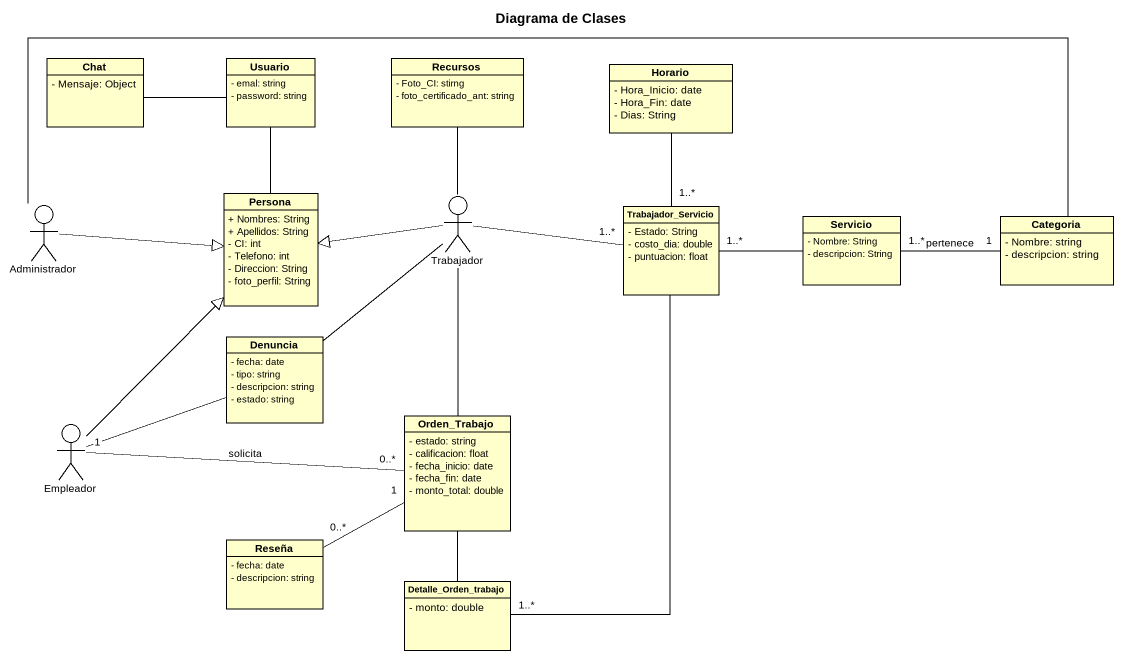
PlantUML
@startuml
title Diagrama de Clases
allowmixing
hide circle
hide empty members
skinparam classAttributeIconSize 0
class Chat {
  - Mensaje: Object
}
class Usuario {
  - emal: string
  - password: string
}
class Recursos {
  - Foto_CI: stirng
  - foto_certificado_ant: string
}
class Horario {
  - Hora_Inicio: date
  - Hora_Fin: date
  - Dias: String
}
actor Administrador
class Persona {
  + Nombres: String
  + Apellidos: String
  - CI: int
  - Telefono: int
  - Direccion: String
  - foto_perfil: String
}
actor Trabajador
class Trabajador_Servicio {
  - Estado: String
  - costo_dia: double
  - puntuacion: float
}
class Servicio {
  - Nombre: String
  - descripcion: String
}
class Categoria {
  - Nombre: string
  - descripcion: string
}
class Denuncia {
  - fecha: date
  - tipo: string
  - descripcion: string
  - estado: string
}
actor Empleador
class Orden_Trabajo {
  - estado: string
  - calificacion: float
  - fecha_inicio: date
  - fecha_fin: date
  - monto_total: double
}
class Reseña {
  - fecha: date
  - descripcion: string
}
class Detalle_Orden_trabajo {
  - monto: double
}
Usuario -left- Chat
Horario -- "1..*" Trabajador_Servicio
Administrador -right-|> Persona
Administrador -right- Categoria
Persona -up- Usuario
Trabajador -up- Recursos
Trabajador -left-|> Persona
Trabajador -right- "1..*" Trabajador_Servicio
Trabajador -- Denuncia
Trabajador -- Orden_Trabajo
Trabajador_Servicio "1..*" -right- Servicio
Trabajador_Servicio -- "1..*" Detalle_Orden_trabajo
Servicio "1..*" -right- "1" Categoria : pertenece
Empleador -up-|> Persona
Empleador -right- Denuncia
Empleador "1" -right- "0..*" Orden_Trabajo : solicita
Orden_Trabajo "1" -left- "0..*" Reseña
Orden_Trabajo -- Detalle_Orden_trabajo
@enduml
